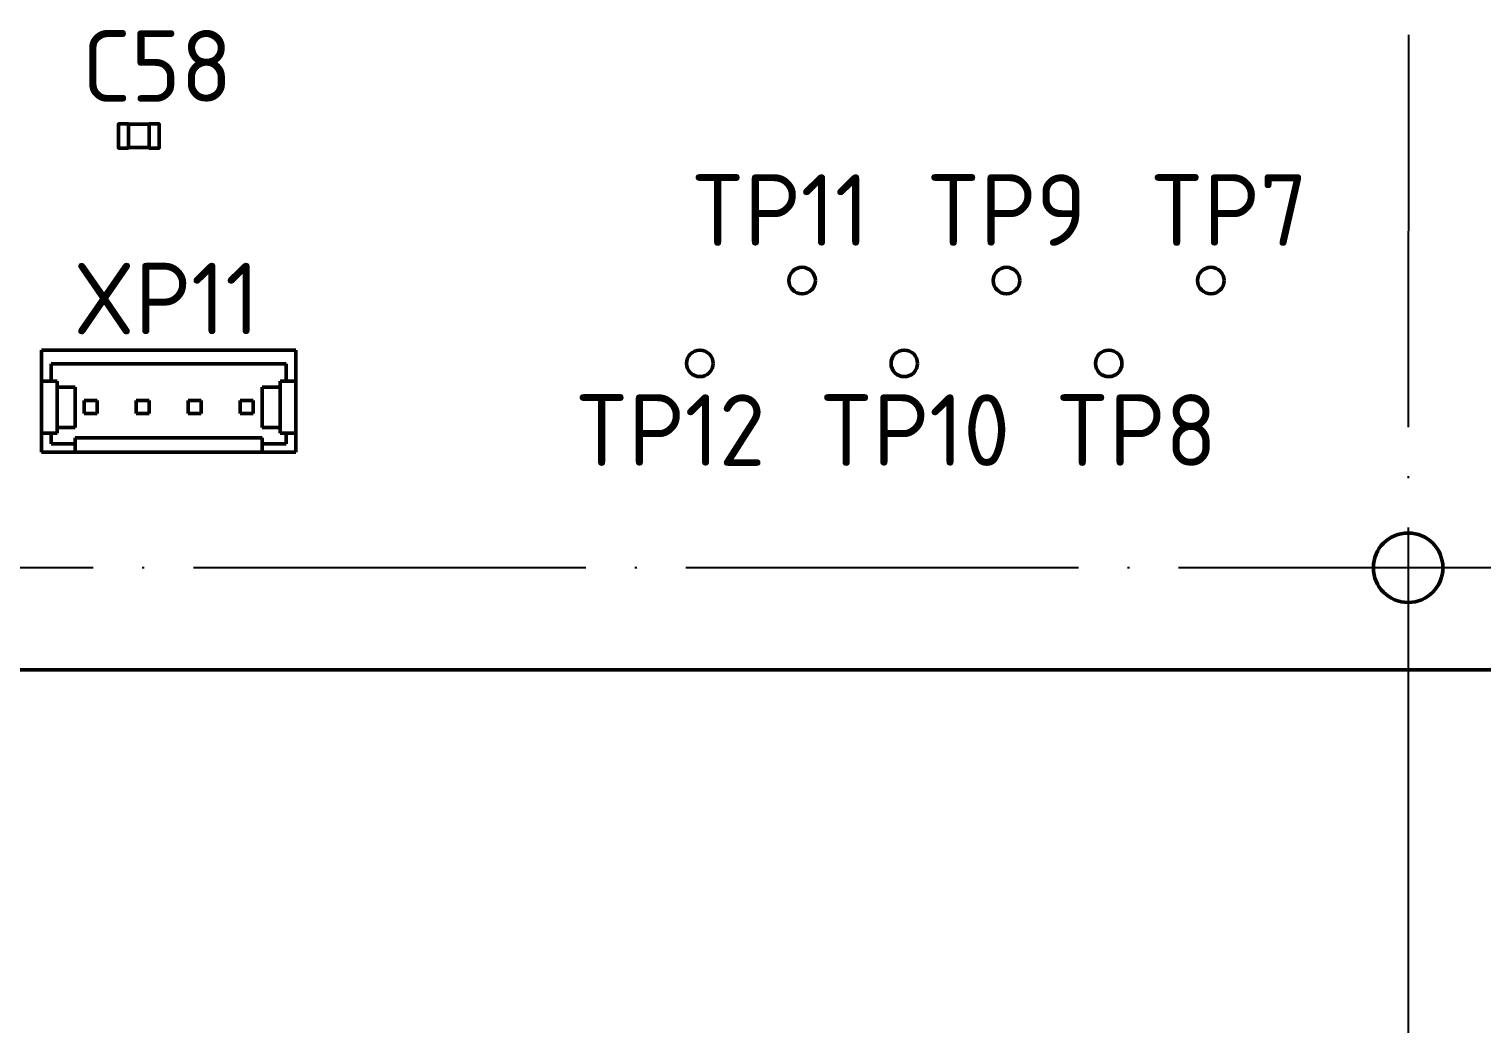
# Model space of a CAD drawing. Header units: millimetres. Extents: x -55 to 2039, y 0 to 512.
# Drawn here: x 970 to 1041.1, y 180.5 to 229.1 of the extents above; entities that cross this region are included whole.
import ezdxf
from ezdxf import colors
from ezdxf.entities.mleader import LeaderData, LeaderLine
from ezdxf.enums import TextEntityAlignment as Align
from ezdxf.math import Vec2, Vec3

# ---------------------------------------------------------------- set-up
doc = ezdxf.new("R2010")
doc.units = ezdxf.units.MM
doc.linetypes.add('ACAD_ISO04W100', pattern=[30, 24, -3, 0, -3])
doc.linetypes.add('Сплошная', pattern=[0])
doc.layers.add('Виды', color=30, linetype='Continuous')
doc.layers.add('Размеры', color=121, linetype='Continuous')
doc.layers.add('текст', color=2, linetype='Continuous', lineweight=30)
doc.styles.add('GOST TYPE B', font='', dxfattribs={"height": 3.5})
doc.styles.get('GOST TYPE B').set_extended_font_data('GOST type B')
doc.dimstyles.new('Ординатный размер стрелки GOST', dxfattribs={"dimscale": 0, "dimtxt": 3.5, "dimasz": 3.5, "dimexe": 1.25, "dimexo": 0, "dimgap": 0.8, "dimtad": 0, "dimjust": 4, "dimtxsty": 'GOST TYPE B', "dimblk1": 'NONE', "dimsah": 1, "dimcen": 5, "dimse1": 1, "dimadec": 3, "dimazin": 2, "dimtm": 1e-09, "dimtfac": 0.75, "dimtmove": 2, "dimatfit": 3, "dimfxl": 1, "dimtolj": 1, "dimlwd": 25, "dimlwe": 25, "dimarcsym": 0})

# ---------------------------------------------------------------- blocks, each defined once
blk = doc.blocks.new('Вид с →')
at = {"linetype": 'Continuous', "lineweight": 25, "transparency": 16777216}
for q in [(28.03, 4.046), (30.858, 4.046)]:
    blk.add_line((29.444, 2.632), q, dxfattribs=at)
blk.add_circle((32.944, 2.632), 3.5, dxfattribs=at)
blk.add_circle((32.944, 2.632), 3.5, dxfattribs=at)
at = {"linetype": 'Continuous', "lineweight": 50, "transparency": 16777216, "style": 'GOST TYPE B'}
blk.add_attdef('ВИД(_:_)', text='', height=7, dxfattribs=at).set_placement((27.226, 3.5), align=Align.MIDDLE_RIGHT)
blk = doc.blocks.new('_DotSmall')
at = {"color": 0, "linetype": 'ByBlock', "lineweight": 60, "const_width": 0.5}
blk.add_lwpolyline([(-0.0625, 0, 1), (0.0625, 0, 1)], format="xyb", close=True, dxfattribs=at)
blk = doc.blocks.new('*D80')
at = {"layer": 'Defpoints', "color": 0, "linetype": 'Continuous', "lineweight": 50, "transparency": 16777216}
for p in [(902.461, 210.7), (1037.461, 202.784), (1037.461, 170.573)]:
    blk.add_point(p, dxfattribs=at)
at = {"layer": 'Размеры', "color": 0, "lineweight": 25, "transparency": 16777216}
blk.add_line((1037.461, 202.784), (1037.461, 169.323), dxfattribs=at)
at = {"layer": 'Размеры', "color": 0, "linetype": 'Сплошная', "lineweight": 25, "transparency": 16777216}
blk.add_line((902.461, 170.573), (1033.961, 170.573), dxfattribs=at)
at = {"layer": 'Размеры', "color": 0, "linetype": 'Continuous', "lineweight": 50, "transparency": 16777216}
blk.add_solid([(1033.961, 171.157), (1033.961, 169.99), (1037.461, 170.573)], dxfattribs=at)
at = {"layer": 'Размеры', "color": 0, "linetype": 'Continuous', "lineweight": 50, "transparency": 16777216, "insert": (1037.461, 164.425), "char_height": 3.5, "attachment_point": 5, "rotation": 90, "style": 'GOST TYPE B'}
blk.add_mtext('\\A1;135*', dxfattribs=at)
blk = doc.blocks.new('_None')
blk = doc.blocks.new('*D81')
at = {"layer": 'Defpoints', "color": 0, "linetype": 'Continuous', "lineweight": 50, "transparency": 16777216}
for p in [(902.461, 210.7), (1162.461, 207.784), (1162.461, 170.573)]:
    blk.add_point(p, dxfattribs=at)
at = {"layer": 'Размеры', "color": 0, "lineweight": 25, "transparency": 16777216}
blk.add_line((1162.461, 207.784), (1162.461, 169.323), dxfattribs=at)
at = {"layer": 'Размеры', "color": 0, "linetype": 'Сплошная', "lineweight": 25, "transparency": 16777216}
blk.add_line((902.461, 170.573), (1158.961, 170.573), dxfattribs=at)
at = {"layer": 'Размеры', "color": 0, "linetype": 'Continuous', "lineweight": 50, "transparency": 16777216}
blk.add_solid([(1158.961, 171.157), (1158.961, 169.99), (1162.461, 170.573)], dxfattribs=at)
at = {"layer": 'Размеры', "color": 0, "linetype": 'Continuous', "lineweight": 50, "transparency": 16777216, "insert": (1162.461, 164.071), "char_height": 3.5, "attachment_point": 5, "rotation": 90, "style": 'GOST TYPE B'}
blk.add_mtext('\\A1;260*', dxfattribs=at)
blk = doc.blocks.new('*D82')
at = {"layer": 'Defpoints', "color": 0, "linetype": 'Continuous', "lineweight": 50, "transparency": 16777216}
for p in [(902.461, 210.7), (1172.461, 180.262), (1172.461, 170.573)]:
    blk.add_point(p, dxfattribs=at)
at = {"layer": 'Размеры', "color": 0, "lineweight": 25, "transparency": 16777216}
blk.add_line((1172.461, 180.262), (1172.461, 169.323), dxfattribs=at)
at = {"layer": 'Размеры', "color": 0, "linetype": 'Сплошная', "lineweight": 25, "transparency": 16777216}
blk.add_line((902.461, 170.573), (1168.961, 170.573), dxfattribs=at)
at = {"layer": 'Размеры', "color": 0, "linetype": 'Continuous', "lineweight": 50, "transparency": 16777216}
blk.add_solid([(1168.961, 171.157), (1168.961, 169.99), (1172.461, 170.573)], dxfattribs=at)
at = {"layer": 'Размеры', "color": 0, "linetype": 'Continuous', "lineweight": 50, "transparency": 16777216, "insert": (1172.461, 164.071), "char_height": 3.5, "attachment_point": 5, "rotation": 90, "style": 'GOST TYPE B'}
blk.add_mtext('\\A1;270*', dxfattribs=at)

msp = doc.modelspace()

# ---------------------------------------------------------------- linework, layer by layer
at = {"linetype": 'Continuous', "lineweight": 50}
for p, q in [((974.3613, 223.3391), (974.3613, 224.4791)), ((974.3913, 224.5091), (974.8613, 224.5091)), ((974.8613, 224.4791), (974.8613, 224.5091)), ((974.8613, 224.4791), (975.8613, 224.4791)), ((974.8613, 223.3391), (974.8613, 224.4791)), ((975.8613, 224.5091), (976.3313, 224.5091)), ((975.8613, 224.5091), (975.8613, 224.4791)), ((975.8613, 224.4791), (975.8613, 223.3391)), ((976.3613, 224.4791), (976.3613, 223.3391)), ((974.8613, 223.3091), (974.3913, 223.3091)), ((975.8613, 223.3391), (974.8613, 223.3391)), ((974.8613, 223.3091), (974.8613, 223.3391)), ((975.8613, 223.3391), (975.8613, 223.3091)), ((976.3313, 223.3091), (975.8613, 223.3091)), ((970.5963, 213.434), (970.5963, 211.9207)), ((983.0463, 213.434), (970.5963, 213.434)), ((983.0463, 211.9207), (983.0463, 213.434)), ((971.0668, 211.9207), (971.0668, 212.7685)), ((971.0668, 212.7685), (982.5757, 212.7685)), ((982.5757, 212.7685), (982.5757, 211.9207)), ((970.5963, 211.9207), (971.0668, 211.9207)), ((970.5963, 211.784), (970.5963, 211.9207)), ((971.0668, 211.9207), (971.3613, 211.9207)), ((971.3613, 211.784), (971.3613, 211.9207)), ((982.2813, 211.784), (982.2813, 211.9207)), ((982.2813, 211.9207), (982.5757, 211.9207)), ((982.5757, 211.9207), (983.0463, 211.9207)), ((983.0463, 211.784), (983.0463, 211.9207)), ((970.5963, 209.504), (970.5963, 211.784)), ((971.3613, 209.504), (971.3613, 211.784)), ((972.2513, 211.624), (971.3613, 211.624)), ((972.2513, 209.644), (972.2513, 211.624)), ((982.2813, 211.624), (981.3913, 211.624)), ((981.3913, 211.624), (981.3913, 209.644)), ((982.2813, 209.504), (982.2813, 211.784)), ((983.0463, 209.504), (983.0463, 211.784)), ((972.6938, 210.3265), (972.6938, 210.9615)), ((973.3288, 210.9615), (972.6938, 210.9615)), ((973.3288, 210.3265), (973.3288, 210.9615)), ((975.2338, 210.3265), (975.2338, 210.9615)), ((975.8688, 210.9615), (975.2338, 210.9615)), ((975.8688, 210.3265), (975.8688, 210.9615)), ((977.7738, 210.3265), (977.7738, 210.9615)), ((978.4088, 210.9615), (977.7738, 210.9615)), ((978.4088, 210.3265), (978.4088, 210.9615)), ((980.3138, 210.3265), (980.3138, 210.9615)), ((980.9488, 210.9615), (980.3138, 210.9615)), ((980.9488, 210.3265), (980.9488, 210.9615)), ((973.3288, 210.3265), (972.6938, 210.3265)), ((975.8688, 210.3265), (975.2338, 210.3265)), ((978.4088, 210.3265), (977.7738, 210.3265)), ((980.9488, 210.3265), (980.3138, 210.3265)), ((970.5963, 209.3674), (970.5963, 209.504)), ((970.5963, 209.3674), (971.0668, 209.3674)), ((970.5963, 209.3674), (970.5963, 208.434)), ((971.0668, 208.8496), (971.0668, 209.3674)), ((971.0668, 209.3674), (971.3613, 209.3674)), ((971.3613, 209.644), (972.2513, 209.644)), ((971.3613, 209.3674), (971.3613, 209.504)), ((972.2513, 209.144), (981.3913, 209.144)), ((972.2513, 209.144), (972.2513, 208.8496)), ((981.3913, 209.644), (982.2813, 209.644)), ((981.3913, 209.144), (981.3913, 208.8496)), ((982.2813, 209.3674), (982.2813, 209.504)), ((982.2813, 209.3674), (982.5757, 209.3674)), ((982.5757, 209.3674), (983.0463, 209.3674)), ((982.5757, 209.3674), (982.5757, 208.8496)), ((983.0463, 209.3674), (983.0463, 209.504)), ((983.0463, 208.434), (983.0463, 209.3674)), ((970.5963, 208.434), (972.2513, 208.434)), ((972.2513, 208.8496), (971.0668, 208.8496)), ((972.2513, 208.434), (972.2513, 208.8496)), ((972.2513, 208.434), (981.3913, 208.434)), ((981.3913, 208.434), (981.3913, 208.8496)), ((982.5757, 208.8496), (981.3913, 208.8496)), ((981.3913, 208.434), (983.0463, 208.434)), ((1167.4613, 197.7841), (907.4613, 197.7841))]:
    msp.add_line(p, q, dxfattribs=at)
for centre, radius in [((1007.8113, 216.8341), 0.65), ((1017.8113, 216.8341), 0.65), ((1027.8113, 216.8341), 0.65), ((1002.8113, 212.7841), 0.65), ((1012.8113, 212.7841), 0.65), ((1022.8113, 212.7841), 0.65), ((1037.4613, 202.7841), 1.7)]:
    msp.add_circle(centre, radius, dxfattribs=at)
at = {"linetype": 'Continuous', "lineweight": 50, "extrusion": (0, 0, -1)}
for centre, start, end in [((-974.3913, 224.4791), 359.99999, 89.99999), ((-976.3313, 223.3391), 179.99999, 269.99999)]:
    msp.add_arc(centre, 0.03, start, end, dxfattribs=at)
at = {"linetype": 'Continuous', "lineweight": 50}
for centre, start, end in [((976.3313, 224.4791), 0.00001, 90.00001), ((974.3913, 223.3391), 180.00001, 270.00001)]:
    msp.add_arc(centre, 0.03, start, end, dxfattribs=at)
at = {"layer": 'Размеры', "linetype": 'ACAD_ISO04W100', "lineweight": 25, "ltscale": 0.8}
for p, q in [((1037.4843, 228.8608), (1037.4613, 202.7841)), ((1165.93, 202.7841), (910.3398, 202.7841))]:
    msp.add_line(p, q, dxfattribs=at)

# ---------------------------------------------------------------- texts
at = {"layer": 'текст', "style": 'GOST TYPE B'}
for s, p in [('C58', (972.5825, 225.5842)), ('XP11', (972.156, 214.2051))]:
    msp.add_text(s, height=3.5, dxfattribs=at).set_placement(p)
for s, p in [('TP11', (1006.7251, 217.4841)), ('TP9', (1017.8113, 217.4841)), ('TP7', (1028.6802, 217.4841))]:
    msp.add_text(s, height=3.5, dxfattribs=at).set_placement(p, align=Align.BOTTOM_CENTER)
for s, p in [('TP12', (1001.3542, 211.2685)), ('TP10', (1013.3196, 211.2685)), ('TP8', (1024.1537, 211.2685))]:
    msp.add_text(s, height=3.5, dxfattribs=at).set_placement(p, align=Align.TOP_CENTER)

# ---------------------------------------------------------------- dimensions: what is measured, and where the dimension line sits
at = {"layer": 'Размеры', "linetype": 'Continuous', "lineweight": 50}
for base, p2, picture, middle in [((1037.4613, 170.5732), (1037.4613, 202.7841), '*D80', (1037.4613, 164.4254)), ((1162.4613, 170.5732), (1162.4613, 207.7841), '*D81', (1162.4613, 164.0715)), ((1172.4613, 170.5732), (1172.4613, 180.2618), '*D82', (1172.4613, 164.0715))]:
    dim = msp.add_linear_dim(base=base, p1=(902.4613, 210.7003), p2=p2, text='<>*', dimstyle='Ординатный размер стрелки GOST', override={"dimscale": 1}, dxfattribs=at)
    dim.commit()
    dim.dimension.update_dxf_attribs({"geometry": picture, "text_midpoint": middle})

# ---------------------------------------------------------------- leaders
at = {"layer": 'Виды', "linetype": 'Continuous', "lineweight": 25}
ml = msp.add_multileader_block('Standard', dxfattribs=at)
ml.set_content('Вид с →', color=256)
ml.set_attribute('ВИД(_:_)', 'А(2:1)', width=0)
ml.set_leader_properties(linetype='Сплошная', lineweight=25)
ml.set_arrow_properties(name='DOTSMALL')
ml.build(insert=Vec2(0, 0))
ml.multileader.update_dxf_attribs({"leader_type": 0, "has_dogleg": 0, "text_left_attachment_type": 6, "text_right_attachment_type": 6, "dogleg_length": 0.3, "arrow_head_size": 1, "block_connection_type": 1})
ctx = ml.context
ctx.base_point, ctx.char_height, ctx.arrow_head_size, ctx.landing_gap_size, ctx.plane_origin = Vec3(1329.0713, 395.8731), 3.5, 1, 1, Vec3(1329.0713, 395.8731)
ctx.left_attachment, ctx.right_attachment, ctx.attachment_type = 6, 6, 1
notes = []
notes.append((ctx, [(0, (0, 0, 0), (0, 0), (1, 0), 1, [])]))
ctx.block.insert = Vec3(1329.0713, 395.8731)
ml = msp.add_multileader_block('Standard', dxfattribs=at)
ml.set_content('Вид с →', color=256)
ml.set_attribute('ВИД(_:_)', 'Б(4:1)', width=0)
ml.set_leader_properties(linetype='Сплошная', lineweight=25)
ml.set_arrow_properties(name='DOTSMALL')
ml.build(insert=Vec2(0, 0))
ml.multileader.update_dxf_attribs({"leader_type": 0, "has_dogleg": 0, "text_left_attachment_type": 6, "text_right_attachment_type": 6, "dogleg_length": 0.3, "arrow_head_size": 1, "block_connection_type": 1})
ctx = ml.context
ctx.base_point, ctx.char_height, ctx.arrow_head_size, ctx.landing_gap_size, ctx.plane_origin = Vec3(1332.1634, 311.4002), 3.5, 1, 1, Vec3(1332.1634, 311.4002)
ctx.left_attachment, ctx.right_attachment, ctx.attachment_type = 6, 6, 1
notes.append((ctx, [(0, (0, 0, 0), (0, 0), (1, 0), 1, [])]))
ctx.block.insert = Vec3(1332.1634, 311.4002)
for ctx, leaders in notes:
    for number, flags, end, landing, length, lines in leaders:
        leader = LeaderData()
        leader.index, (leader.has_last_leader_line, leader.has_dogleg_vector, leader.attachment_direction) = number, flags
        leader.last_leader_point, leader.dogleg_vector, leader.dogleg_length = Vec3(end), Vec3(landing), length
        for number, points, colour, breaks in lines:
            line = LeaderLine()
            line.index, line.vertices, line.color, line.breaks = number, Vec3.list(points), colors.encode_raw_color(colour), breaks
            leader.lines.append(line)
        ctx.leaders.append(leader)

doc.saveas('drawing.dxf')
